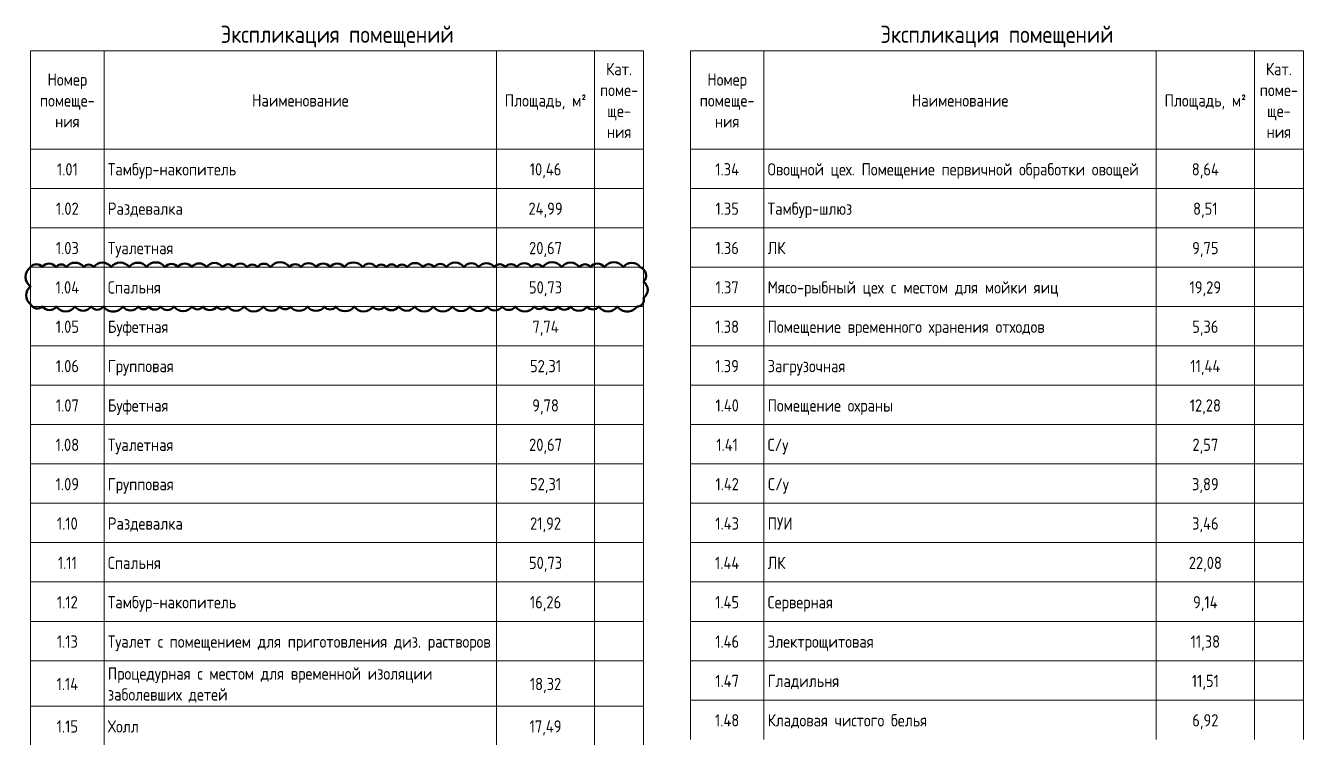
# Model space of a CAD drawing. Header units: millimetres. Extents: x -584918 to 2941280, y 3000189 to 4229862.
# Drawn here: x 308043 to 334099, y 3659396 to 3673900 of the extents above; entities that cross this region are included whole.
import ezdxf

# ---------------------------------------------------------------- set-up
doc = ezdxf.new("R2010")
doc.units = ezdxf.units.MM
for name, color, linetype, lineweight in [('Графика', 7, 'Continuous', 0), ('Линии', 7, 'Continuous', 0), ('экспертиза ДУ пояснения', 6, 'Continuous', 0)]:
    doc.layers.add(name, color=color, linetype=linetype, lineweight=lineweight)
doc.styles.add('GOST Common_11', font='', dxfattribs={"width": 0.9, "height": 3.5})
doc.styles.add('GOST Common_8', font='', dxfattribs={"width": 0.9, "height": 2.5})
doc.styles.get('GOST Common_11').set_extended_font_data('GOST Common')
doc.styles.get('GOST Common_8').set_extended_font_data('GOST Common')

msp = doc.modelspace()

# ---------------------------------------------------------------- linework, layer by layer
at = {"layer": 'Линии'}
for p, q in [((308146.11, 3673387.547), (308146.11, 3671382.945)), ((308146.11, 3673387.547), (320646.513, 3673387.547)), ((309646.11, 3673387.547), (309646.11, 3671382.945)), ((317646.11, 3673387.547), (317646.11, 3671382.945)), ((319646.11, 3673387.547), (319646.11, 3671382.945)), ((320646.11, 3673387.547), (320646.11, 3671382.945)), ((321599.013, 3673387.547), (321599.013, 3671382.945)), ((321599.013, 3673387.547), (334099.417, 3673387.547)), ((323099.013, 3673387.547), (323099.013, 3671382.945)), ((331099.013, 3673387.547), (331099.013, 3671382.945)), ((333099.013, 3673387.547), (333099.013, 3671382.945)), ((334099.013, 3673387.547), (334099.013, 3671382.945)), ((309646.11, 3671382.945), (308146.11, 3671382.945)), ((308146.11, 3671382.945), (308146.11, 3670581.104)), ((317646.11, 3671382.945), (309646.11, 3671382.945)), ((309646.11, 3671382.945), (309646.11, 3670581.104)), ((319646.11, 3671382.945), (317646.11, 3671382.945)), ((317646.11, 3671382.945), (317646.11, 3670581.104)), ((320646.11, 3671382.945), (319646.11, 3671382.945)), ((319646.11, 3671382.945), (319646.11, 3670581.104)), ((320646.11, 3671382.945), (320646.11, 3670581.104)), ((323099.013, 3671382.945), (321599.013, 3671382.945)), ((321599.013, 3671382.945), (321599.013, 3670581.104)), ((331099.013, 3671382.945), (323099.013, 3671382.945)), ((323099.013, 3671382.945), (323099.013, 3670581.104)), ((333099.013, 3671382.945), (331099.013, 3671382.945)), ((331099.013, 3671382.945), (331099.013, 3670581.104)), ((334099.013, 3671382.945), (333099.013, 3671382.945)), ((333099.013, 3671382.945), (333099.013, 3670581.104)), ((334099.013, 3671382.945), (334099.013, 3670581.104)), ((309646.11, 3670581.104), (308146.11, 3670581.104)), ((308146.11, 3670581.104), (308146.11, 3669779.263)), ((317646.11, 3670581.104), (309646.11, 3670581.104)), ((309646.11, 3670581.104), (309646.11, 3669779.263)), ((319646.11, 3670581.104), (317646.11, 3670581.104)), ((317646.11, 3670581.104), (317646.11, 3669779.263)), ((320646.11, 3670581.104), (319646.11, 3670581.104)), ((319646.11, 3670581.104), (319646.11, 3669779.263)), ((320646.11, 3670581.104), (320646.11, 3669779.263)), ((323099.013, 3670581.104), (321599.013, 3670581.104)), ((321599.013, 3670581.104), (321599.013, 3669779.263)), ((331099.013, 3670581.104), (323099.013, 3670581.104)), ((323099.013, 3670581.104), (323099.013, 3669779.263)), ((333099.013, 3670581.104), (331099.013, 3670581.104)), ((331099.013, 3670581.104), (331099.013, 3669779.263)), ((334099.013, 3670581.104), (333099.013, 3670581.104)), ((333099.013, 3670581.104), (333099.013, 3669779.263)), ((334099.013, 3670581.104), (334099.013, 3669779.263)), ((309646.11, 3669779.263), (308146.11, 3669779.263)), ((308146.11, 3669779.263), (308146.11, 3668977.423)), ((317646.11, 3669779.263), (309646.11, 3669779.263)), ((309646.11, 3669779.263), (309646.11, 3668977.423)), ((319646.11, 3669779.263), (317646.11, 3669779.263)), ((317646.11, 3669779.263), (317646.11, 3668977.423)), ((320646.11, 3669779.263), (319646.11, 3669779.263)), ((319646.11, 3669779.263), (319646.11, 3668977.423)), ((320646.11, 3669779.263), (320646.11, 3668977.423)), ((323099.013, 3669779.263), (321599.013, 3669779.263)), ((321599.013, 3669779.263), (321599.013, 3668977.423)), ((331099.013, 3669779.263), (323099.013, 3669779.263)), ((323099.013, 3669779.263), (323099.013, 3668977.423)), ((333099.013, 3669779.263), (331099.013, 3669779.263)), ((331099.013, 3669779.263), (331099.013, 3668977.423)), ((334099.013, 3669779.263), (333099.013, 3669779.263)), ((333099.013, 3669779.263), (333099.013, 3668977.423)), ((334099.013, 3669779.263), (334099.013, 3668977.423)), ((309646.11, 3668977.423), (308146.11, 3668977.423)), ((308146.11, 3668977.423), (308146.11, 3668175.582)), ((317646.11, 3668977.423), (309646.11, 3668977.423)), ((309646.11, 3668977.423), (309646.11, 3668175.582)), ((319646.11, 3668977.423), (317646.11, 3668977.423)), ((317646.11, 3668977.423), (317646.11, 3668175.582)), ((320646.11, 3668977.423), (319646.11, 3668977.423)), ((319646.11, 3668977.423), (319646.11, 3668175.582)), ((320646.11, 3668977.423), (320646.11, 3668175.582)), ((323099.013, 3668977.423), (321599.013, 3668977.423)), ((321599.013, 3668977.423), (321599.013, 3668175.582)), ((331099.013, 3668977.423), (323099.013, 3668977.423)), ((323099.013, 3668977.423), (323099.013, 3668175.582)), ((333099.013, 3668977.423), (331099.013, 3668977.423)), ((331099.013, 3668977.423), (331099.013, 3668175.582)), ((334099.013, 3668977.423), (333099.013, 3668977.423)), ((333099.013, 3668977.423), (333099.013, 3668175.582)), ((334099.013, 3668977.423), (334099.013, 3668175.582)), ((309646.11, 3668175.582), (308146.11, 3668175.582)), ((308146.11, 3668175.582), (308146.11, 3667373.741)), ((317646.11, 3668175.582), (309646.11, 3668175.582)), ((309646.11, 3668175.582), (309646.11, 3667373.741)), ((319646.11, 3668175.582), (317646.11, 3668175.582)), ((317646.11, 3668175.582), (317646.11, 3667373.741)), ((320646.11, 3668175.582), (319646.11, 3668175.582)), ((319646.11, 3668175.582), (319646.11, 3667373.741)), ((320646.11, 3668175.582), (320646.11, 3667373.741)), ((323099.013, 3668175.582), (321599.013, 3668175.582)), ((321599.013, 3668175.582), (321599.013, 3667373.741)), ((331099.013, 3668175.582), (323099.013, 3668175.582)), ((323099.013, 3668175.582), (323099.013, 3667373.741)), ((333099.013, 3668175.582), (331099.013, 3668175.582)), ((331099.013, 3668175.582), (331099.013, 3667373.741)), ((334099.013, 3668175.582), (333099.013, 3668175.582)), ((333099.013, 3668175.582), (333099.013, 3667373.741)), ((334099.013, 3668175.582), (334099.013, 3667373.741)), ((309646.11, 3667373.741), (308146.11, 3667373.741)), ((308146.11, 3667373.741), (308146.11, 3666571.901)), ((317646.11, 3667373.741), (309646.11, 3667373.741)), ((309646.11, 3667373.741), (309646.11, 3666571.901)), ((319646.11, 3667373.741), (317646.11, 3667373.741)), ((317646.11, 3667373.741), (317646.11, 3666571.901)), ((320646.11, 3667373.741), (319646.11, 3667373.741)), ((319646.11, 3667373.741), (319646.11, 3666571.901)), ((320646.11, 3667373.741), (320646.11, 3666571.901)), ((323099.013, 3667373.741), (321599.013, 3667373.741)), ((321599.013, 3667373.741), (321599.013, 3666571.901)), ((331099.013, 3667373.741), (323099.013, 3667373.741)), ((323099.013, 3667373.741), (323099.013, 3666571.901)), ((333099.013, 3667373.741), (331099.013, 3667373.741)), ((331099.013, 3667373.741), (331099.013, 3666571.901)), ((334099.013, 3667373.741), (333099.013, 3667373.741)), ((333099.013, 3667373.741), (333099.013, 3666571.901)), ((334099.013, 3667373.741), (334099.013, 3666571.901)), ((309646.11, 3666571.901), (308146.11, 3666571.901)), ((308146.11, 3666571.901), (308146.11, 3665770.06)), ((317646.11, 3666571.901), (309646.11, 3666571.901)), ((309646.11, 3666571.901), (309646.11, 3665770.06)), ((319646.11, 3666571.901), (317646.11, 3666571.901)), ((317646.11, 3666571.901), (317646.11, 3665770.06)), ((320646.11, 3666571.901), (319646.11, 3666571.901)), ((319646.11, 3666571.901), (319646.11, 3665770.06)), ((320646.11, 3666571.901), (320646.11, 3665770.06)), ((323099.013, 3666571.901), (321599.013, 3666571.901)), ((321599.013, 3666571.901), (321599.013, 3665770.06)), ((331099.013, 3666571.901), (323099.013, 3666571.901)), ((323099.013, 3666571.901), (323099.013, 3665770.06)), ((333099.013, 3666571.901), (331099.013, 3666571.901)), ((331099.013, 3666571.901), (331099.013, 3665770.06)), ((334099.013, 3666571.901), (333099.013, 3666571.901)), ((333099.013, 3666571.901), (333099.013, 3665770.06)), ((334099.013, 3666571.901), (334099.013, 3665770.06)), ((309646.11, 3665770.06), (308146.11, 3665770.06)), ((308146.11, 3665770.06), (308146.11, 3664968.219)), ((317646.11, 3665770.06), (309646.11, 3665770.06)), ((309646.11, 3665770.06), (309646.11, 3664968.219)), ((319646.11, 3665770.06), (317646.11, 3665770.06)), ((317646.11, 3665770.06), (317646.11, 3664968.219)), ((320646.11, 3665770.06), (319646.11, 3665770.06)), ((319646.11, 3665770.06), (319646.11, 3664968.219)), ((320646.11, 3665770.06), (320646.11, 3664968.219)), ((323099.013, 3665770.06), (321599.013, 3665770.06)), ((321599.013, 3665770.06), (321599.013, 3664968.219)), ((331099.013, 3665770.06), (323099.013, 3665770.06)), ((323099.013, 3665770.06), (323099.013, 3664968.219)), ((333099.013, 3665770.06), (331099.013, 3665770.06)), ((331099.013, 3665770.06), (331099.013, 3664968.219)), ((334099.013, 3665770.06), (333099.013, 3665770.06)), ((333099.013, 3665770.06), (333099.013, 3664968.219)), ((334099.013, 3665770.06), (334099.013, 3664968.219)), ((309646.11, 3664968.219), (308146.11, 3664968.219)), ((308146.11, 3664968.219), (308146.11, 3664166.379)), ((317646.11, 3664968.219), (309646.11, 3664968.219)), ((309646.11, 3664968.219), (309646.11, 3664166.379)), ((319646.11, 3664968.219), (317646.11, 3664968.219)), ((317646.11, 3664968.219), (317646.11, 3664166.379)), ((320646.11, 3664968.219), (319646.11, 3664968.219)), ((319646.11, 3664968.219), (319646.11, 3664166.379)), ((320646.11, 3664968.219), (320646.11, 3664166.379)), ((323099.013, 3664968.219), (321599.013, 3664968.219)), ((321599.013, 3664968.219), (321599.013, 3664166.379)), ((331099.013, 3664968.219), (323099.013, 3664968.219)), ((323099.013, 3664968.219), (323099.013, 3664166.379)), ((333099.013, 3664968.219), (331099.013, 3664968.219)), ((331099.013, 3664968.219), (331099.013, 3664166.379)), ((334099.013, 3664968.219), (333099.013, 3664968.219)), ((333099.013, 3664968.219), (333099.013, 3664166.379)), ((334099.013, 3664968.219), (334099.013, 3664166.379)), ((309646.11, 3664166.379), (308146.11, 3664166.379)), ((308146.11, 3664166.379), (308146.11, 3663364.538)), ((317646.11, 3664166.379), (309646.11, 3664166.379)), ((309646.11, 3664166.379), (309646.11, 3663364.538)), ((319646.11, 3664166.379), (317646.11, 3664166.379)), ((317646.11, 3664166.379), (317646.11, 3663364.538)), ((320646.11, 3664166.379), (319646.11, 3664166.379)), ((319646.11, 3664166.379), (319646.11, 3663364.538)), ((320646.11, 3664166.379), (320646.11, 3663364.538)), ((323099.013, 3664166.379), (321599.013, 3664166.379)), ((321599.013, 3664166.379), (321599.013, 3663364.538)), ((331099.013, 3664166.379), (323099.013, 3664166.379)), ((323099.013, 3664166.379), (323099.013, 3663364.538)), ((333099.013, 3664166.379), (331099.013, 3664166.379)), ((331099.013, 3664166.379), (331099.013, 3663364.538)), ((334099.013, 3664166.379), (333099.013, 3664166.379)), ((333099.013, 3664166.379), (333099.013, 3663364.538)), ((334099.013, 3664166.379), (334099.013, 3663364.538)), ((309646.11, 3663364.538), (308146.11, 3663364.538)), ((308146.11, 3663364.538), (308146.11, 3662562.697)), ((317646.11, 3663364.538), (309646.11, 3663364.538)), ((309646.11, 3663364.538), (309646.11, 3662562.697)), ((319646.11, 3663364.538), (317646.11, 3663364.538)), ((317646.11, 3663364.538), (317646.11, 3662562.697)), ((320646.11, 3663364.538), (319646.11, 3663364.538)), ((319646.11, 3663364.538), (319646.11, 3662562.697)), ((320646.11, 3663364.538), (320646.11, 3662562.697)), ((323099.013, 3663364.538), (321599.013, 3663364.538)), ((321599.013, 3663364.538), (321599.013, 3662562.697)), ((331099.013, 3663364.538), (323099.013, 3663364.538)), ((323099.013, 3663364.538), (323099.013, 3662562.697)), ((333099.013, 3663364.538), (331099.013, 3663364.538)), ((331099.013, 3663364.538), (331099.013, 3662562.697)), ((334099.013, 3663364.538), (333099.013, 3663364.538)), ((333099.013, 3663364.538), (333099.013, 3662562.697)), ((334099.013, 3663364.538), (334099.013, 3662562.697)), ((309646.11, 3662562.697), (308146.11, 3662562.697)), ((308146.11, 3662562.697), (308146.11, 3661760.857)), ((317646.11, 3662562.697), (309646.11, 3662562.697)), ((309646.11, 3662562.697), (309646.11, 3661760.857)), ((319646.11, 3662562.697), (317646.11, 3662562.697)), ((317646.11, 3662562.697), (317646.11, 3661760.857)), ((320646.11, 3662562.697), (319646.11, 3662562.697)), ((319646.11, 3662562.697), (319646.11, 3661760.857)), ((320646.11, 3662562.697), (320646.11, 3661760.857)), ((323099.013, 3662562.697), (321599.013, 3662562.697)), ((321599.013, 3662562.697), (321599.013, 3661760.857)), ((331099.013, 3662562.697), (323099.013, 3662562.697)), ((323099.013, 3662562.697), (323099.013, 3661760.857)), ((333099.013, 3662562.697), (331099.013, 3662562.697)), ((331099.013, 3662562.697), (331099.013, 3661760.857)), ((334099.013, 3662562.697), (333099.013, 3662562.697)), ((333099.013, 3662562.697), (333099.013, 3661760.857)), ((334099.013, 3662562.697), (334099.013, 3661760.857)), ((309646.11, 3661760.857), (308146.11, 3661760.857)), ((308146.11, 3661760.857), (308146.11, 3660959.016)), ((317646.11, 3661760.857), (309646.11, 3661760.857)), ((309646.11, 3661760.857), (309646.11, 3660959.016)), ((319646.11, 3661760.857), (317646.11, 3661760.857)), ((317646.11, 3661760.857), (317646.11, 3660959.016)), ((320646.11, 3661760.857), (319646.11, 3661760.857)), ((319646.11, 3661760.857), (319646.11, 3660959.016)), ((320646.11, 3661760.857), (320646.11, 3660959.016)), ((323099.013, 3661760.857), (321599.013, 3661760.857)), ((321599.013, 3661760.857), (321599.013, 3660959.016)), ((331099.013, 3661760.857), (323099.013, 3661760.857)), ((323099.013, 3661760.857), (323099.013, 3660959.016)), ((333099.013, 3661760.857), (331099.013, 3661760.857)), ((331099.013, 3661760.857), (331099.013, 3660959.016)), ((334099.013, 3661760.857), (333099.013, 3661760.857)), ((333099.013, 3661760.857), (333099.013, 3660959.016)), ((334099.013, 3661760.857), (334099.013, 3660959.016)), ((309646.11, 3660959.016), (308146.11, 3660959.016)), ((308146.11, 3660959.016), (308146.11, 3660031.715)), ((317646.11, 3660959.016), (309646.11, 3660959.016)), ((309646.11, 3660959.016), (309646.11, 3660031.715)), ((319646.11, 3660959.016), (317646.11, 3660959.016)), ((317646.11, 3660959.016), (317646.11, 3660031.715)), ((320646.11, 3660959.016), (319646.11, 3660959.016)), ((319646.11, 3660959.016), (319646.11, 3660031.715)), ((320646.11, 3660959.016), (320646.11, 3660031.715)), ((323099.013, 3660959.016), (321599.013, 3660959.016)), ((321599.013, 3660959.016), (321599.013, 3660157.175)), ((331099.013, 3660959.016), (323099.013, 3660959.016)), ((323099.013, 3660959.016), (323099.013, 3660157.175)), ((333099.013, 3660959.016), (331099.013, 3660959.016)), ((331099.013, 3660959.016), (331099.013, 3660157.175)), ((334099.013, 3660959.016), (333099.013, 3660959.016)), ((333099.013, 3660959.016), (333099.013, 3660157.175)), ((334099.013, 3660959.016), (334099.013, 3660157.175)), ((323099.013, 3660157.175), (321599.013, 3660157.175)), ((321599.013, 3660157.175), (321599.013, 3659355.335)), ((331099.013, 3660157.175), (323099.013, 3660157.175)), ((323099.013, 3660157.175), (323099.013, 3659355.335)), ((333099.013, 3660157.175), (331099.013, 3660157.175)), ((331099.013, 3660157.175), (331099.013, 3659355.335)), ((334099.013, 3660157.175), (333099.013, 3660157.175)), ((333099.013, 3660157.175), (333099.013, 3659355.335)), ((334099.013, 3660157.175), (334099.013, 3659355.335)), ((309646.11, 3660031.715), (308146.11, 3660031.715)), ((308146.11, 3660031.715), (308146.11, 3659229.875)), ((317646.11, 3660031.715), (309646.11, 3660031.715)), ((309646.11, 3660031.715), (309646.11, 3659229.875)), ((319646.11, 3660031.715), (317646.11, 3660031.715)), ((317646.11, 3660031.715), (317646.11, 3659229.875)), ((320646.11, 3660031.715), (319646.11, 3660031.715)), ((319646.11, 3660031.715), (319646.11, 3659229.875)), ((320646.11, 3660031.715), (320646.11, 3659229.875))]:
    msp.add_line(p, q, dxfattribs=at)
at = {"layer": 'экспертиза ДУ пояснения', "lineweight": 50}
msp.add_lwpolyline([(308146.11, 3668977.423, 0.52056705), (308146.11, 3668582.812, 0.52056705), (308146.11, 3668225.477, 0.52056705), (308394.112, 3668175.582, 0.52056705), (308670.683, 3668175.582, 0.52056705), (309050.296, 3668175.582, 0.52056705), (309383.186, 3668175.582, 0.52056705), (309630.264, 3668175.582, 0.52056705), (310029.031, 3668175.582, 0.52056705), (310341.089, 3668175.582, 0.52056705), (310554.975, 3668175.582, 0.52056705), (310797.872, 3668175.582, 0.52056705), (311071.232, 3668175.582, 0.52056705), (311437.735, 3668175.582, 0.52056705), (311660.197, 3668175.582, 0.52056705), (311941.748, 3668175.582, 0.52056705), (312165.76, 3668175.582, 0.52056705), (312501.158, 3668175.582, 0.52056705), (312892.253, 3668175.582, 0.52056705), (313228.292, 3668175.582, 0.52056705), (313448.783, 3668175.582, 0.52056705), (313791.902, 3668175.582, 0.52056705), (314137.506, 3668175.582, 0.52056705), (314369.563, 3668175.582, 0.52056705), (314745.569, 3668175.582, 0.52056705), (315124.621, 3668175.582, 0.52056705), (315355.439, 3668175.582, 0.52056705), (315651.651, 3668175.582, 0.52056705), (315979.322, 3668175.582, 0.52056705), (316360.456, 3668175.582, 0.52056705), (316745.423, 3668175.582, 0.52056705), (317103.075, 3668175.582, 0.52056705), (317459.562, 3668175.582, 0.52056705), (317760.584, 3668175.582, 0.52056705), (318029.794, 3668175.582, 0.52056705), (318414.339, 3668175.582, 0.52056705), (318617.294, 3668175.582, 0.52056705), (318899.413, 3668175.582, 0.52056705), (319157.905, 3668175.582, 0.52056705), (319494.444, 3668175.582, 0.52056705), (319729.162, 3668175.582, 0.52056705), (320110.961, 3668175.582, 0.52056705), (320510.918, 3668175.582, 0.52056705), (320646.11, 3668354.89, 0.52056705), (320646.11, 3668677.214, 0.52056705), (320577.355, 3668977.423, 0.52056705), (320232.173, 3668977.423, 0.52056705), (319843.416, 3668977.423, 0.52056705), (319563.903, 3668977.423, 0.52056705), (319335.636, 3668977.423, 0.52056705), (318973.083, 3668977.423, 0.52056705), (318585.992, 3668977.423, 0.52056705), (318361.834, 3668977.423, 0.52056705), (318059.572, 3668977.423, 0.52056705), (317823.701, 3668977.423, 0.52056705), (317599.89, 3668977.423, 0.52056705), (317283.663, 3668977.423, 0.52056705), (316981.054, 3668977.423, 0.52056705), (316625.428, 3668977.423, 0.52056705), (316374.425, 3668977.423, 0.52056705), (316145.61, 3668977.423, 0.52056705), (315823.859, 3668977.423, 0.52056705), (315614.838, 3668977.423, 0.52056705), (315401.477, 3668977.423, 0.52056705), (315192.657, 3668977.423, 0.52056705), (314916.453, 3668977.423, 0.52056705), (314541.282, 3668977.423, 0.52056705), (314253.523, 3668977.423, 0.52056705), (313970.385, 3668977.423, 0.52056705), (313657.68, 3668977.423, 0.52056705), (313426.179, 3668977.423, 0.52056705), (313037.336, 3668977.423, 0.52056705), (312770.428, 3668977.423, 0.52056705), (312561.882, 3668977.423, 0.52056705), (312284.017, 3668977.423, 0.52056705), (312062.148, 3668977.423, 0.52056705), (311732.176, 3668977.423, 0.52056705), (311434.864, 3668977.423, 0.52056705), (311150.505, 3668977.423, 0.52056705), (310886.373, 3668977.423, 0.52056705), (310508.64, 3668977.423, 0.52056705), (310157.482, 3668977.423, 0.52056705), (309788.147, 3668977.423, 0.52056705), (309432.13, 3668977.423, 0.52056705), (309229.389, 3668977.423, 0.52056705), (308878.268, 3668977.423, 0.52056705), (308664.656, 3668977.423, 0.52056705), (308381.439, 3668977.423, 0.52056705)], format="xyb", close=True, dxfattribs=at)

# ---------------------------------------------------------------- texts
at = {"layer": 'Графика', "line_spacing_factor": 1.022761}
for s, insert, char_height, width, attachment_point, style in [('Экспликация помещений', (314396.311, 3673897.436), 350, 5600.43603, 2, 'GOST Common_11'), ('Экспликация помещений', (327849.215, 3673897.436), 350, 5600.43603, 2, 'GOST Common_11'), ('Кат.\\Pпоме-\\Pще-\\Pния', (320146.11, 3673138.103), 250, 962.44692, 2, 'GOST Common_8'), ('Кат.\\Pпоме-\\Pще-\\Pния', (333599.013, 3673138.103), 250, 962.44692, 2, 'GOST Common_8'), ('Номер\\Pпомеще-\\Pния', (308896.11, 3672925.028), 250, 1418.02524, 2, 'GOST Common_8'), ('Номер\\Pпомеще-\\Pния', (322349.013, 3672925.028), 250, 1418.02524, 2, 'GOST Common_8'), ('Наименование', (313646.11, 3672498.878), 250, 2353.31849, 2, 'GOST Common_8'), ('Площадь, м\\fGOST Common|b0|i0|c238|p34|;\\W.9;²', (318646.11, 3672498.878), 250, 2009.37194, 2, 'GOST Common_8'), ('Наименование', (327099.013, 3672498.878), 250, 2353.31849, 2, 'GOST Common_8'), ('Площадь, м\\fGOST Common|b0|i0|c238|p34|;\\W.9;²', (332099.013, 3672498.878), 250, 2009.37194, 2, 'GOST Common_8'), ('1.01', (308896.11, 3671095.656), 250, 540.05642, 2, 'GOST Common_8'), ('Тамбур-накопитель', (309721.11, 3671095.656), 250, 3342.91908, 1, 'GOST Common_8'), ('10,46', (318646.11, 3671095.656), 250, 817.62732, 2, 'GOST Common_8'), ('1.34', (322349.013, 3671095.656), 250, 618.50037, 2, 'GOST Common_8'), ('Овощной цех. Помещение первичной обработки овощей', (323174.013, 3671095.656), 250, 9027.08834, 1, 'GOST Common_8'), ('8,64', (332099.013, 3671095.656), 250, 681.85895, 2, 'GOST Common_8'), ('1.02', (308896.11, 3670293.816), 250, 591.3467, 2, 'GOST Common_8'), ('Раздевалка', (309721.11, 3670293.816), 250, 1967.13289, 1, 'GOST Common_8'), ('24,99', (318646.11, 3670293.816), 250, 868.91759, 2, 'GOST Common_8'), ('1.35', (322349.013, 3670293.816), 250, 591.3467, 2, 'GOST Common_8'), ('Тамбур-шлюз', (323174.013, 3670293.816), 250, 2223.58426, 1, 'GOST Common_8'), ('8,51', (332099.013, 3670293.816), 250, 603.415, 2, 'GOST Common_8'), ('1.03', (308896.11, 3669491.975), 250, 591.3467, 2, 'GOST Common_8'), ('Туалетная', (309721.11, 3669491.975), 250, 1819.29621, 1, 'GOST Common_8'), ('20,67', (318646.11, 3669491.975), 250, 841.76392, 2, 'GOST Common_8'), ('1.36', (322349.013, 3669491.975), 250, 591.3467, 2, 'GOST Common_8'), ('ЛК', (323174.013, 3669491.975), 250, 428.42465, 1, 'GOST Common_8'), ('9,75', (332099.013, 3669491.975), 250, 654.70527, 2, 'GOST Common_8'), ('1.04', (308896.11, 3668690.134), 250, 618.50037, 2, 'GOST Common_8'), ('Спальня', (309721.11, 3668690.134), 250, 1336.56422, 1, 'GOST Common_8'), ('50,73', (318646.11, 3668690.134), 250, 841.76392, 2, 'GOST Common_8'), ('1.37', (322349.013, 3668690.134), 250, 591.3467, 2, 'GOST Common_8'), ('Мясо-рыбный цех c местом для мойки яиц', (323174.013, 3668690.134), 250, 6773.33333, 1, 'GOST Common_8'), ('19,29', (332099.013, 3668690.134), 250, 790.47365, 2, 'GOST Common_8'), ('1.05', (308896.11, 3667888.294), 250, 591.3467, 2, 'GOST Common_8'), ('Буфетная', (309721.11, 3667888.294), 250, 1659.39124, 1, 'GOST Common_8'), ('7,74', (318646.11, 3667888.294), 250, 681.85895, 2, 'GOST Common_8'), ('1.38', (322349.013, 3667888.294), 250, 591.3467, 2, 'GOST Common_8'), ('Помещение временного хранения отходов', (323174.013, 3667888.294), 250, 6884.96511, 1, 'GOST Common_8'), ('5,36', (332099.013, 3667888.294), 250, 654.70527, 2, 'GOST Common_8'), ('1.06', (308896.11, 3667086.453), 250, 591.3467, 2, 'GOST Common_8'), ('Групповая', (309721.11, 3667086.453), 250, 1710.68151, 1, 'GOST Common_8'), ('52,31', (318646.11, 3667086.453), 250, 790.47365, 2, 'GOST Common_8'), ('1.39', (322349.013, 3667086.453), 250, 591.3467, 2, 'GOST Common_8'), ('Загрузочная', (323174.013, 3667086.453), 250, 2114.96956, 1, 'GOST Common_8'), ('11,44', (332099.013, 3667086.453), 250, 793.49072, 2, 'GOST Common_8'), ('1.07', (308896.11, 3666284.612), 250, 591.3467, 2, 'GOST Common_8'), ('Буфетная', (309721.11, 3666284.612), 250, 1659.39124, 1, 'GOST Common_8'), ('9,78', (318646.11, 3666284.612), 250, 654.70527, 2, 'GOST Common_8'), ('1.40', (322349.013, 3666284.612), 250, 618.50037, 2, 'GOST Common_8'), ('Помещение охраны', (323174.013, 3666284.612), 250, 3089.48478, 1, 'GOST Common_8'), ('12,28', (332099.013, 3666284.612), 250, 790.47365, 2, 'GOST Common_8'), ('1.08', (308896.11, 3665482.772), 250, 591.3467, 2, 'GOST Common_8'), ('Туалетная', (309721.11, 3665482.772), 250, 1819.29621, 1, 'GOST Common_8'), ('20,67', (318646.11, 3665482.772), 250, 841.76392, 2, 'GOST Common_8'), ('1.41', (322349.013, 3665482.772), 250, 567.2101, 2, 'GOST Common_8'), ('С/у', (323174.013, 3665482.772), 250, 561.17595, 1, 'GOST Common_8'), ('2,57', (332099.013, 3665482.772), 250, 654.70527, 2, 'GOST Common_8'), ('1.09', (308896.11, 3664680.931), 250, 591.3467, 2, 'GOST Common_8'), ('Групповая', (309721.11, 3664680.931), 250, 1710.68151, 1, 'GOST Common_8'), ('52,31', (318646.11, 3664680.931), 250, 790.47365, 2, 'GOST Common_8'), ('1.42', (322349.013, 3664680.931), 250, 618.50037, 2, 'GOST Common_8'), ('C/у', (323174.013, 3664680.931), 250, 561.17595, 1, 'GOST Common_8'), ('3,89', (332099.013, 3664680.931), 250, 654.70527, 2, 'GOST Common_8'), ('1.10', (308896.11, 3663879.09), 250, 540.05642, 2, 'GOST Common_8'), ('Раздевалка', (309721.11, 3663879.09), 250, 1967.13289, 1, 'GOST Common_8'), ('21,92', (318646.11, 3663879.09), 250, 790.47365, 2, 'GOST Common_8'), ('1.43', (322349.013, 3663879.09), 250, 618.50037, 2, 'GOST Common_8'), ('ПУИ', (323174.013, 3663879.09), 250, 642.63697, 1, 'GOST Common_8'), ('3,46', (332099.013, 3663879.09), 250, 681.85895, 2, 'GOST Common_8'), ('1.11', (308896.11, 3663077.25), 250, 488.76615, 2, 'GOST Common_8'), ('Спальня', (309721.11, 3663077.25), 250, 1336.56422, 1, 'GOST Common_8'), ('50,73', (318646.11, 3663077.25), 250, 841.76392, 2, 'GOST Common_8'), ('1.44', (322349.013, 3663077.25), 250, 645.65405, 2, 'GOST Common_8'), ('ЛК', (323174.013, 3663077.25), 250, 428.42465, 1, 'GOST Common_8'), ('22,08', (332099.013, 3663077.25), 250, 841.76392, 2, 'GOST Common_8'), ('1.12', (308896.11, 3662275.409), 250, 540.05642, 2, 'GOST Common_8'), ('Тамбур-накопитель', (309721.11, 3662275.409), 250, 3342.91908, 1, 'GOST Common_8'), ('16,26', (318646.11, 3662275.409), 250, 790.47365, 2, 'GOST Common_8'), ('1.45', (322349.013, 3662275.409), 250, 618.50037, 2, 'GOST Common_8'), ('Серверная', (323174.013, 3662275.409), 250, 1710.68151, 1, 'GOST Common_8'), ('9,14', (332099.013, 3662275.409), 250, 630.56867, 2, 'GOST Common_8'), ('1.13', (308896.11, 3661473.568), 250, 540.05642, 2, 'GOST Common_8'), ('Туалет с помещением для приготовления диз. растворов', (309721.11, 3661473.568), 250, 9380.08612, 1, 'GOST Common_8'), ('1.46', (322349.013, 3661473.568), 250, 618.50037, 2, 'GOST Common_8'), ('Электрощитовая', (323174.013, 3661473.568), 250, 2863.20416, 1, 'GOST Common_8'), ('11,38', (332099.013, 3661473.568), 250, 739.18337, 2, 'GOST Common_8'), ('Процедурная с местом для временной изоляции\\Pзаболевших детей', (309721.11, 3660822.073), 250, 7759.91685, 1, 'GOST Common_8'), ('1.47', (322349.013, 3660671.728), 250, 618.50037, 2, 'GOST Common_8'), ('Гладильня', (323174.013, 3660671.728), 250, 1710.68151, 1, 'GOST Common_8'), ('11,51', (332099.013, 3660671.728), 250, 687.8931, 2, 'GOST Common_8'), ('1.14', (308896.11, 3660608.998), 250, 567.2101, 2, 'GOST Common_8'), ('18,32', (318646.11, 3660608.998), 250, 790.47365, 2, 'GOST Common_8'), ('1.48', (322349.013, 3659869.887), 250, 618.50037, 2, 'GOST Common_8'), ('Кладовая чистого белья', (323174.013, 3659869.887), 250, 4039.8634, 1, 'GOST Common_8'), ('6,92', (332099.013, 3659869.887), 250, 654.70527, 2, 'GOST Common_8'), ('1.15', (308896.11, 3659744.427), 250, 540.05642, 2, 'GOST Common_8'), ('Холл', (309721.11, 3659744.427), 250, 802.54195, 1, 'GOST Common_8'), ('17,49', (318646.11, 3659744.427), 250, 817.62732, 2, 'GOST Common_8')]:
    msp.add_mtext(s, dxfattribs=dict(at, insert=insert, char_height=char_height, width=width, attachment_point=attachment_point, style=style))

doc.saveas('drawing.dxf')
